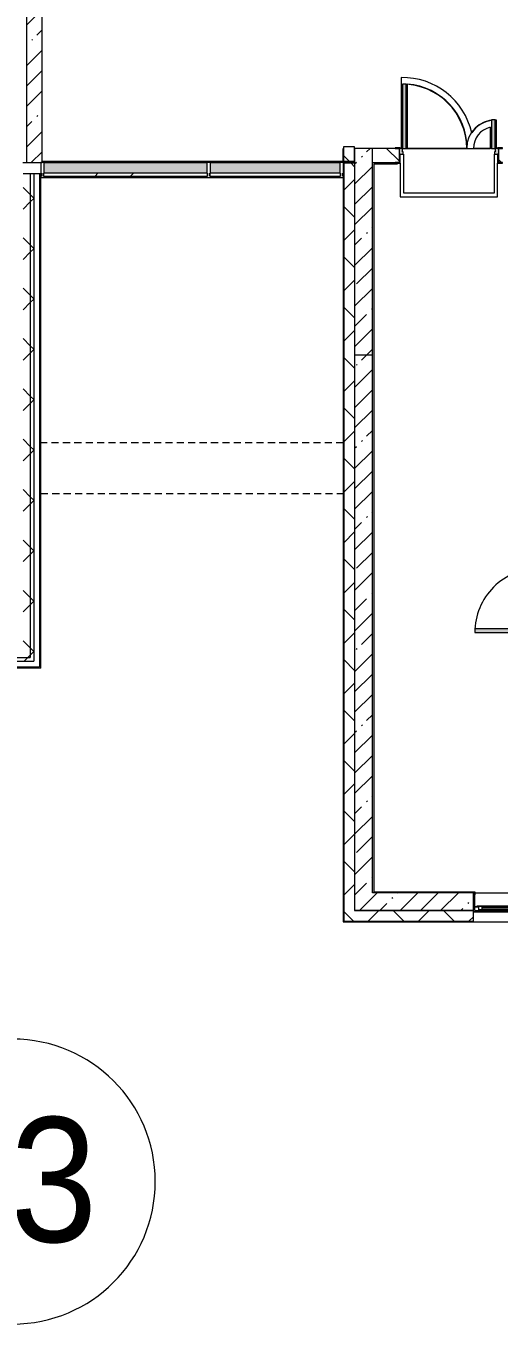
# Model space of a CAD drawing. Header units: millimetres. Extents: x -5368 to 196898, y -8553 to 29000.
# Drawn here: x 146768 to 153415, y -5906 to 12319 of the extents above; entities that cross this region are included whole.
import ezdxf

# ---------------------------------------------------------------- set-up
doc = ezdxf.new("R2010")
doc.units = ezdxf.units.MM
doc.linetypes.add('200_ШТРИХ__ш1_п0_6_', pattern=[160, 100, -60])
for name, color, linetype, lineweight in [('A-DETL-MBND-1', 7, '200_ШТРИХ__ш1_п0_6_', 9), ('A-GLAZ-2', 7, 'Continuous', 5), ('A-GLAZ-CURT-2', 7, 'Continuous', 5), ('A-GLAZ-CWMG-2', 7, 'Continuous', 5), ('A-WALL', 7, 'Continuous', 9), ('A-WALL-2', 7, 'Continuous', 5), ('I-WALL-4', 7, 'Continuous', 5), ('Оси', 7, 'Continuous', 9), ('Оси-1', 7, 'Continuous', 20)]:
    doc.layers.add(name, color=color, linetype=linetype, lineweight=lineweight)
for name, color, linetype, lineweight, true_color in [('A-DOOR-2', 7, 'Continuous', 5, 0xaaaaaa), ('A-DOOR-3', 7, 'Continuous', 5, 0xe2e2e2), ('A-DOOR-FRAM-2', 7, 'Continuous', 5, 0xe2e2e2), ('A-DOOR-FRAM-3', 7, 'Continuous', 5, 0xaaaaaa), ('A-FLOR-3', 7, 'Continuous', 5, 0xaaaaaa), ('A-GLAZ-CWMG-3', 7, 'Continuous', 5, 0x383e42)]:
    doc.layers.add(name, color=color, linetype=linetype, lineweight=lineweight, true_color=true_color)
doc.styles.add('Arial_1', font='arial.ttf', dxfattribs={"width": 0.9, "height": 1750})
pattern_1 = [(45, (62025.03, 0), (-285.1231, 285.1231), []), (45, (62310.15, 0), (-285.1231, 285.1231), [504.031, -100.806, 16.764, -84.042])]
pattern_2 = [(45, (62025.03, 0), (-353.5534, 353.5534), []), (135, (62025.03, 0), (-353.5534, -353.5534), [])]
pattern_3 = [(135, (62025.03, 0), (-353.5534, -353.5534), [])]

# ---------------------------------------------------------------- blocks, each defined once
blk = doc.blocks.new('110_Дверь_СКБ_2Ст - Д-5_п_ Из игровой в коридор-32215844-3_3_1_птичка')
at = {"layer": 'A-DOOR-3'}
for points in [[(-638, 40), (-588, 40), (-588, 940), (-638, 940)], [(612, 440), (612, 40), (662, 40), (662, 440)]]:
    blk.add_hatch(color=256, dxfattribs=at).paths.add_polyline_path(points)
h = blk.add_hatch(color=256, dxfattribs=at)
h.paths.add_polyline_path([(-688, 40), (-688, -40), (-628, -40), (-628, -10), (-638, -10), (-638, 40)])
h.paths.add_polyline_path([(652, -40), (712, -40), (712, 40), (662, 40), (662, -10), (652, -10)])
at = {"layer": 'A-DOOR-FRAM-2'}
for points in [[(-743, 40), (-672, 40), (-672, 48), (-743, 48)], [(698, 40), (768, 40), (768, 48), (698, 48)], [(-743, -48), (-672, -48), (-672, -40), (-743, -40)], [(698, -48), (768, -48), (768, -40), (698, -40)]]:
    blk.add_hatch(color=256, dxfattribs=at).paths.add_polyline_path(points)
at = {"layer": 'A-DOOR-2'}
for p, q in [((-638, 940), (-638, 40)), ((-588, 940), (-638, 940)), ((-588, 40), (-588, 940)), ((662, 440), (612, 440)), ((612, 440), (612, 40)), ((662, 40), (662, 440)), ((-638, 40), (-588, 40)), ((612, 40), (662, 40))]:
    blk.add_line(p, q, dxfattribs=at)
for centre, radius, start, end in [((-638, 40), 900, 0, 90), ((662, 40), 400, 90, 180)]:
    blk.add_arc(centre, radius, start, end, dxfattribs=at)
at = {"layer": 'A-DOOR-FRAM-3'}
for p, q in [((-672, 48), (-743, 48)), ((-743, 48), (-743, 40)), ((-743, 40), (-672, 40)), ((-638, 40), (-688, 40)), ((-688, 40), (-688, -40)), ((-672, 40), (-672, 48)), ((-638, -10), (-638, 40)), ((662, 40), (662, -10)), ((712, 40), (662, 40)), ((768, 48), (698, 48)), ((698, 48), (698, 40)), ((698, 40), (768, 40)), ((712, -40), (712, 40)), ((768, 40), (768, 48)), ((-672, -40), (-743, -40)), ((-743, -40), (-743, -48)), ((-743, -48), (-672, -48)), ((-688, -40), (-628, -40)), ((-672, -39), (-688, -39)), ((-688, -39), (-688, -40)), ((-688, -40), (-672, -40)), ((-672, -40), (-672, -39)), ((-672, -48), (-672, -40)), ((-628, -10), (-638, -10)), ((-628, -40), (-628, -10)), ((662, -10), (652, -10)), ((652, -10), (652, -40)), ((652, -40), (712, -40)), ((712, -39), (698, -39)), ((698, -39), (698, -40)), ((698, -40), (712, -40)), ((768, -40), (698, -40)), ((698, -40), (698, -48)), ((698, -48), (768, -48)), ((712, -40), (712, -39)), ((768, -48), (768, -40))]:
    blk.add_line(p, q, dxfattribs=at)
blk = doc.blocks.new('110_Дверь_СКБ_2Ст - Д-2а_п_ Из коридора на лестницу-32215207-3_3_1_птичка')
at = {"layer": 'A-DOOR-3'}
for points in [[(-587.5, 100), (-587.5, 1000), (-637.5, 1000), (-637.5, 100)], [(662.5, 100), (662.5, 500), (612.5, 500), (612.5, 100)], [(712.5, -100), (712.5, 20), (697.5, 20), (697.5, -100)]]:
    blk.add_hatch(color=256, dxfattribs=at).paths.add_polyline_path(points)
h = blk.add_hatch(color=256, dxfattribs=at)
h.paths.add_polyline_path([(652.5, 20), (712.5, 20), (712.5, 100), (662.5, 100), (662.5, 50), (652.5, 50)])
h.paths.add_polyline_path([(-687.5, 20), (-627.5, 20), (-627.5, 50), (-637.5, 50), (-637.5, 100), (-687.5, 100)])
at = {"layer": 'A-DOOR-FRAM-2'}
for points in [[(-672.5, 100), (-672.5, 108), (-742.5, 108), (-742.5, 100)], [(-672.5, -100), (-672.5, 20), (-687.5, 20), (-687.5, -100)], [(767.5, 100), (767.5, 108), (697.5, 108), (697.5, 100)], [(-672.5, -108), (-672.5, -100), (-742.5, -100), (-742.5, -108)], [(767.5, -108), (767.5, -100), (697.5, -100), (697.5, -108)]]:
    blk.add_hatch(color=256, dxfattribs=at).paths.add_polyline_path(points)
at = {"layer": 'A-DOOR-2'}
for p, q in [((-637.5, 1000), (-637.5, 100)), ((-587.5, 1000), (-637.5, 1000)), ((-587.5, 100), (-587.5, 1000)), ((662.5, 500), (612.5, 500)), ((612.5, 500), (612.5, 100)), ((662.5, 100), (662.5, 500)), ((-637.5, 100), (-587.5, 100)), ((612.5, 100), (662.5, 100))]:
    blk.add_line(p, q, dxfattribs=at)
for centre, radius, start, end in [((-637.5, 100), 900, 0, 90), ((662.5, 100), 400, 90, 180)]:
    blk.add_arc(centre, radius, start, end, dxfattribs=at)
at = {"layer": 'A-DOOR-FRAM-3'}
for p, q in [((-672.5, 108), (-742.5, 108)), ((-742.5, 108), (-742.5, 100)), ((-742.5, 100), (-672.5, 100)), ((-637.5, 100), (-687.5, 100)), ((-687.5, 100), (-687.5, 20)), ((-687.5, 20), (-627.5, 20)), ((-672.5, 20), (-687.5, 20)), ((-687.5, 20), (-687.5, -100)), ((-672.5, 100), (-672.5, 108)), ((-672.5, -100), (-672.5, 20)), ((-637.5, 50), (-637.5, 100)), ((-627.5, 50), (-637.5, 50)), ((-627.5, 20), (-627.5, 50)), ((662.5, 50), (652.5, 50)), ((652.5, 50), (652.5, 20)), ((652.5, 20), (712.5, 20)), ((662.5, 100), (662.5, 50)), ((712.5, 100), (662.5, 100)), ((767.5, 108), (697.5, 108)), ((697.5, 108), (697.5, 100)), ((697.5, 100), (767.5, 100)), ((712.5, 20), (697.5, 20)), ((697.5, 20), (697.5, -100)), ((712.5, 20), (712.5, 100)), ((712.5, -100), (712.5, 20)), ((767.5, 100), (767.5, 108)), ((-672.5, -100), (-742.5, -100)), ((-742.5, -100), (-742.5, -108)), ((-742.5, -108), (-672.5, -108)), ((-687.5, -100), (-672.5, -100)), ((-672.5, -108), (-672.5, -100)), ((697.5, -100), (712.5, -100)), ((767.5, -100), (697.5, -100)), ((697.5, -100), (697.5, -108)), ((697.5, -108), (767.5, -108)), ((767.5, -108), (767.5, -100))]:
    blk.add_line(p, q, dxfattribs=at)
blk = doc.blocks.new('120_Окно_СКБ_1Ст - 120_Окно_СКБ_1Ст 900х2500_h_ с форточкой-V116-3_3_1_птичка')
at = {"layer": 'A-GLAZ-2'}
for p, q in [((-450, -127), (-450, -57)), ((-450, -57), (-380, -57)), ((450, -57), (-450, -57)), ((-380, -127), (-450, -127)), ((-450, -127), (-400, -127)), ((-380, -127), (-400, -127)), ((-400, -127), (-400, -137)), ((-400, -137), (400, -137)), ((400, -137), (-400, -137)), ((-380, -57), (-380, -127)), ((380, -87), (-380, -87)), ((-380, -87), (-380, -127)), ((-330, -137), (-330, -87)), ((-330, -107), (330, -107)), ((330, -117), (-330, -117)), ((330, -137), (330, -87)), ((380, -127), (380, -57)), ((380, -57), (450, -57)), ((380, -127), (380, -87)), ((450, -127), (380, -127)), ((400, -127), (380, -127)), ((400, -127), (450, -127)), ((400, -137), (400, -127)), ((450, -57), (450, -127))]:
    blk.add_line(p, q, dxfattribs=at)
blk = doc.blocks.new('Системная панель - Стекло - 40мм-33184352-3_3_1_птичка')
at = {"layer": 'A-GLAZ-CURT-2'}
h = blk.add_hatch(dxfattribs=at)
h.set_pattern_fill('FP_134', color=256, style=0, pattern_type=2)
h.set_pattern_definition([(45, (-86642.5, -9710), (-1414.214, 1414.214), [1000, -3000]), (45, (-87642.5, -10210), (-1414.214, 1414.214), [3000, -1000]), (45, (-85642.5, -10710), (-1414.214, 1414.214), [1000, -3000])])
h.paths.add_polyline_path([(1153, 0), (1153, 40), (-1153, 40), (-1153, 0), (601, 0)])
for p, q in [((1153, 40), (-1153, 40)), ((-1153, 40), (-1153, 0)), ((-1153, 0), (1153, 0)), ((1153, 0), (1153, 40))]:
    blk.add_line(p, q, dxfattribs=at)
blk = doc.blocks.new('Системная панель - Стекло - 40мм-33184353-3_3_1_птичка')
at = {"layer": 'A-GLAZ-CURT-2'}
h = blk.add_hatch(dxfattribs=at)
h.set_pattern_fill('FP_135', color=256, style=0, pattern_type=2)
h.set_pattern_definition([(45, (-88744.2, -9710), (-1414.214, 1414.214), [1000, -3000]), (45, (-89744.2, -10210), (-1414.214, 1414.214), [3000, -1000]), (45, (-87744.2, -10710), (-1414.214, 1414.214), [1000, -3000])])
h.paths.add_polyline_path([(919, 0), (919, 40), (-919, 40), (-919, 0), (619, 0)])
for p, q in [((919, 40), (-919, 40)), ((-919, 40), (-919, 0)), ((-919, 0), (919, 0)), ((919, 0), (919, 40))]:
    blk.add_line(p, q, dxfattribs=at)
blk = doc.blocks.new('Прямоугольный импост - Импост структурный с накладкой - 190мм-33184356-3_3_1_птичка')
at = {"layer": 'A-GLAZ-CWMG-2'}
for p, q in [((-50, 0), (-50, 17)), ((-50, 17), (0, 17)), ((-40, 0), (-50, 0)), ((-40, -40), (-40, 0)), ((0, 0), (-10, 0)), ((-10, 0), (-10, -40)), ((0, 17), (0, 0)), ((-50, -190), (-50, -40)), ((-50, -40), (-40, -40)), ((-10, -40), (0, -40)), ((0, -40), (0, -190)), ((0, -190), (-50, -190))]:
    blk.add_line(p, q, dxfattribs=at)
blk = doc.blocks.new('Прямоугольный импост - Импост структурный с накладкой - 190мм-33184358-3_3_1_птичка')
at = {"layer": 'A-GLAZ-CWMG-2'}
for p, q in [((0, 17), (-50, 17)), ((-50, 17), (-50, 0)), ((-50, 0), (-40, 0)), ((-40, 0), (-40, -40)), ((-10, -40), (-10, 0)), ((-10, 0), (0, 0)), ((0, 0), (0, 17)), ((-40, -40), (-50, -40)), ((-50, -40), (-50, -190)), ((0, -40), (-10, -40)), ((0, -190), (0, -40)), ((-50, -190), (0, -190))]:
    blk.add_line(p, q, dxfattribs=at)
blk = doc.blocks.new('Прямоугольный импост - Импост структурный с накладкой - 190мм-33184349-3_3_1_птичка')
at = {"layer": 'A-GLAZ-CWMG-2'}
for p, q in [((-25, 0), (-25, 17)), ((-25, 17), (25, 17)), ((-15, 0), (-25, 0)), ((-15, -40), (-15, 0)), ((25, 0), (15, 0)), ((15, 0), (15, -40)), ((25, 17), (25, 0)), ((-25, -190), (-25, -40)), ((-25, -40), (-15, -40)), ((15, -40), (25, -40)), ((25, -40), (25, -190)), ((25, -190), (-25, -190))]:
    blk.add_line(p, q, dxfattribs=at)
blk = doc.blocks.new('Прямоугольный импост - Импост структурный с накладкой - 190мм-23186050-3_3_1_птичка')
at = {"layer": 'A-GLAZ-CWMG-3'}
for points in [[(85000, 10250), (87285, 10250), (87285, 10400), (85000, 10400), (85000, 10382)], [(85000, 10193), (87285, 10193), (87285, 10210), (85000, 10210)]]:
    blk.add_hatch(color=256, dxfattribs=at).paths.add_polyline_path(points)
at = {"layer": 'A-GLAZ-CWMG-2'}
for p, q in [((85000, 10400), (87285, 10400)), ((85000, 10193), (87285, 10193))]:
    blk.add_line(p, q, dxfattribs=at)
blk = doc.blocks.new('Прямоугольный импост - Импост структурный с накладкой - 190мм-23186051-3_3_1_птичка')
at = {"layer": 'A-GLAZ-CWMG-3'}
for points in [[(88000, 10250), (88000, 10400), (87335, 10400), (87335, 10250)], [(87335, 10193), (88000, 10193), (88000, 10210), (87335, 10210)]]:
    blk.add_hatch(color=256, dxfattribs=at).paths.add_polyline_path(points)
at = {"layer": 'A-GLAZ-CWMG-2'}
for p, q in [((87335, 10400), (88000, 10400)), ((87335, 10193), (88000, 10193))]:
    blk.add_line(p, q, dxfattribs=at)
blk = doc.blocks.new('Прямоугольный импост - Импост структурный с накладкой - 190мм-23186052-3_3_1_птичка')
at = {"layer": 'A-GLAZ-CWMG-3'}
for points in [[(88000, 10250), (89154, 10250), (89154, 10400), (88000, 10400), (88000, 10382)], [(88863, 10193), (89154, 10193), (89154, 10210), (88000, 10210), (88000, 10193)]]:
    blk.add_hatch(color=256, dxfattribs=at).paths.add_polyline_path(points)
at = {"layer": 'A-GLAZ-CWMG-2'}
for p, q in [((88000, 10400), (89154, 10400)), ((88000, 10193), (89154, 10193))]:
    blk.add_line(p, q, dxfattribs=at)
blk = doc.blocks.new('парапет9 - парапет-22867712-3_3_1_птичка')
at = {"layer": 'A-DETL-MBND-1'}
for p, q in [((89202, 7964), (84952, 7964)), ((84952, 7255), (89202, 7255))]:
    blk.add_line(p, q, dxfattribs=at)
blk = doc.blocks.new('Ось сетки - D8-29747960-3_3_1_птичка')
at = {"layer": 'Оси-1'}
for start, end in [(360, 180), (180, 360)]:
    blk.add_arc((0, 0), 4, start, end, dxfattribs=at)

msp = doc.modelspace()

# ---------------------------------------------------------------- hatches: boundary and pattern name
at = {"layer": 'A-WALL-2'}
h = msp.add_hatch(dxfattribs=at)
h.set_pattern_fill('FP_75', color=256, style=0, pattern_type=2)
h.set_pattern_definition(pattern_2)
h.paths.add_polyline_path([(151235, -100), (151385, -100), (151385, 10392), (151235, 10392), (151235, 914.4)])
h = msp.add_hatch(dxfattribs=at)
h.set_pattern_fill('FP_75', color=256, style=0, pattern_type=2)
h.set_pattern_definition(pattern_2)
h.paths.add_polyline_path([(146826.6, 3450), (146826.6, 10242), (146726.6, 10242), (146726.6, 3450)])
h = msp.add_hatch(dxfattribs=at)
h.set_pattern_fill('FP_75', color=256, style=0, pattern_type=2)
h.set_pattern_definition(pattern_2)
h.paths.add_polyline_path([(146876.6, 3400), (146876.6, 10242), (146826.6, 10242), (146826.6, 3400)])
h = msp.add_hatch(dxfattribs=at)
h.set_pattern_fill('FP_75', color=256, style=0, pattern_type=2)
h.set_pattern_definition(pattern_2)
h.paths.add_polyline_path([(144325, 3400), (145225, 3400), (145225, 3450), (144325, 3450)])
h.paths.add_polyline_path([(146826.6, 3400), (146826.6, 3450), (146125, 3450), (146125, 3400), (146726.6, 3400)])
h.paths.add_polyline_path([(139105, 3400), (139105, 3450), (137725, 3450), (137725, 3400), (138171.6, 3400)])
h.paths.add_polyline_path([(142105, 3400), (143425, 3400), (143425, 3450), (142105, 3450)])
h = msp.add_hatch(dxfattribs=at)
h.set_pattern_fill('FP_75', color=256, style=0, pattern_type=2)
h.set_pattern_definition(pattern_2)
h.paths.add_polyline_path([(186918.6, -250), (187105, -250), (187105, -100), (185755, -100), (185755, -250)])
h.paths.add_polyline_path([(182679.7, -250), (183455, -250), (183455, -100), (182255, -100), (182255, -250)])
h.paths.add_polyline_path([(170955, -250), (171855, -250), (171855, -100), (170955, -100)])
h.paths.add_polyline_path([(169155, -250), (170055, -250), (170055, -100), (169155, -100)])
h.paths.add_polyline_path([(172755, -250), (173655, -250), (173655, -100), (172755, -100)])
h.paths.add_polyline_path([(181355, -250), (181355, -100), (179955, -100), (179955, -250), (181090.2, -250)])
h.paths.add_polyline_path([(174555, -250), (175705, -250), (175705, -100), (174555, -100)])
h.paths.add_polyline_path([(178440.9, -250), (179055, -250), (179055, -100), (178005, -100), (178005, -250)])
h.paths.add_polyline_path([(161955, -250), (161955, -100), (161055, -100), (161055, -250), (161485.4, -250)])
h.paths.add_polyline_path([(156805, -250), (156805, -100), (155655, -100), (155655, -250), (156555, -250)])
h.paths.add_polyline_path([(168255, -250), (168255, -100), (167205, -100), (167205, -250), (167843.7, -250)])
h.paths.add_polyline_path([(159105, -250), (160155, -250), (160155, -100), (159105, -100)])
h.paths.add_polyline_path([(164905, -250), (164905, -100), (162855, -100), (162855, -250), (164664.5, -250)])
h.paths.add_polyline_path([(153955, -250), (154755, -250), (154755, -100), (153955, -100)])
h.paths.add_polyline_path([(151235, -250), (153055, -250), (153055, -100), (151235, -100)])
at = {"layer": 'I-WALL-4'}
h = msp.add_hatch(dxfattribs=at)
h.set_pattern_fill('FP_71', color=256, style=0, pattern_type=2)
h.set_pattern_definition(pattern_1)
h.paths.add_polyline_path([(146995, 10400), (146995, 19100), (146775, 19100), (146775, 10400)])
h = msp.add_hatch(dxfattribs=at)
h.set_pattern_fill('FP_74', color=256, style=0, pattern_type=2)
h.set_pattern_definition(pattern_3)
h.paths.add_polyline_path([(151385, 10420), (151385, 10620), (151228.5, 10620), (151228.5, 10420)])
h = msp.add_hatch(dxfattribs=at)
h.set_pattern_fill('FP_71', color=256, style=0, pattern_type=2)
h.set_pattern_definition(pattern_1)
h.paths.add_polyline_path([(151635, 7700), (151635, 10600), (151385, 10600), (151385, 7700)])
h = msp.add_hatch(dxfattribs=at)
h.set_pattern_fill('FP_74', color=256, style=0, pattern_type=2)
h.set_pattern_definition(pattern_3)
h.paths.add_polyline_path([(167843.7, 10400), (169155, 10400), (169155, 10600), (167120, 10600), (167120, 10400), (167150, 10400)])
h.paths.add_polyline_path([(165670, 10400), (165670, 10600), (163635, 10600), (163635, 10400), (165640, 10400)])
h.paths.add_polyline_path([(153410, 10400), (154535, 10400), (154535, 10600), (153410, 10600), (153410, 10520)])
h.paths.add_polyline_path([(151947.9, 10400), (152010, 10400), (152010, 10600), (151635, 10600), (151635, 10400)])
h.paths.add_polyline_path([(155515, 10400), (156235, 10400), (156235, 10600), (155485, 10600), (155485, 10400)])
h = msp.add_hatch(dxfattribs=at)
h.set_pattern_fill('FP_71', color=256, style=0, pattern_type=2)
h.set_pattern_definition(pattern_1)
h.paths.add_polyline_path([(151635, 100), (151635, 7700), (151385, 7700), (151385, 100)])
h = msp.add_hatch(dxfattribs=at)
h.set_pattern_fill('FP_71', color=256, style=0, pattern_type=2)
h.set_pattern_definition(pattern_1)
h.paths.add_polyline_path([(153007.7, -100), (153055, -100), (153055, 150), (151635, 150), (151635, 100), (151385, 100), (151385, -100)])

# ---------------------------------------------------------------- linework, layer by layer
at = {"layer": 'A-DETL-MBND-1'}
for p, q in [((146725, 10400), (146775, 10400)), ((151227, 10400), (151227, 10510)), ((146975, 10242), (146975, 10250))]:
    msp.add_line(p, q, dxfattribs=at)
at = {"layer": 'A-FLOR-3'}
for p, q in [((152040, 11594.8), (152040, 10600)), ((152130, 10600), (152130, 11502.3)), ((153381.2, 10600), (153381.2, 10994.4)), ((153291.2, 10897.1), (153291.2, 10600)), ((151224, 10420), (151224, 10600)), ((152110, 10600), (152130, 10600)), ((152130, 10600), (152965, 10600)), ((152965, 10600), (152130, 10600)), ((152965, 10600), (153055, 10600)), ((153055, 10600), (153291.2, 10600)), ((153310, 10600), (153055, 10600)), ((146995, 10420), (151224, 10420)), ((151985, 10392), (151985, 10380)), ((152025, 10392), (152025, 9920)), ((152075, 9970), (152075, 10520)), ((153345, 10520), (153345, 9970)), ((153395, 9920), (153395, 10392)), ((151985, 10380), (151655, 10380)), ((151655, 10380), (151655, 160)), ((152025, 9920), (153395, 9920)), ((153345, 9970), (152075, 9970)), ((151655, 160), (153075, 160)), ((153075, 160), (153075, 120))]:
    msp.add_line(p, q, dxfattribs=at)
for centre, radius, start, end in [((152060, 10600), 995, 12.67054, 91.1511), ((152060, 10600), 905, 0, 85.56313), ((153360, 10600), 395, 97.27853, 146.45952), ((153360, 10600), 395, 86.92799, 90.00404), ((153360, 10600), 305, 103.0427, 180)]:
    msp.add_arc(centre, radius, start, end, dxfattribs=at)
at = {"layer": 'A-WALL'}
for p, q in [((151635, 10400), (151635, 10600)), ((151232, 10395), (151232, -253)), ((151385, 10395), (151232, 10395)), ((151235, 10392), (151235, -250)), ((151385, 10392), (151235, 10392)), ((146826.6, 10242), (146826.6, 3450)), ((146876.6, 10242), (146876.6, 3400)), ((146956.6, 10242), (146956.6, 3320)), ((146125, 3450), (146826.6, 3450)), ((146125, 3400), (146876.6, 3400)), ((146125, 3320), (146956.6, 3320)), ((151232, -253), (153055, -253)), ((151235, -250), (153055, -250))]:
    msp.add_line(p, q, dxfattribs=at)
at = {"layer": 'A-WALL-2'}
for p, q in [((151385, 10400), (151227, 10400)), ((151227, 10400), (151227, -258)), ((146976.6, 10242), (146726.6, 10242)), ((146976.6, 3300), (146976.6, 10242)), ((146976.6, 3300), (137883, 3300)), ((153055, 100), (153075.5, 100)), ((153055, -100), (151385, -100)), ((153055, -258), (153055, -100)), ((153075.5, -100), (153075.5, -100)), ((153075.5, -100), (153955, -100)), ((151227, -258), (154755, -258))]:
    msp.add_line(p, q, dxfattribs=at)
at = {"layer": 'I-WALL-4'}
for p, q in [((146775, 19100), (146775, 10400)), ((146995, 10400), (146995, 13400)), ((151385, 10620), (151228.5, 10620)), ((151228.5, 10620), (151228.5, 10420)), ((151385, 10420), (151385, 10620)), ((151955, 10600), (151385, 10600)), ((151385, 10600), (151385, 10400)), ((146775, 10400), (146995, 10400)), ((151228.5, 10420), (151385, 10420)), ((151385, 10400), (151385, -100)), ((151635, 10400), (151955, 10400)), ((151635, 150), (151635, 10400)), ((151385, 7700), (151635, 7700)), ((153055, 150), (151635, 150)), ((153055, -100), (153055, 150)), ((153075.5, 150), (153975, 150)), ((153075.5, -100), (153075.5, 150)), ((151385, -100), (153055, -100))]:
    msp.add_line(p, q, dxfattribs=at)

# ---------------------------------------------------------------- block references
at = {"layer": 'A-DETL-MBND-1'}
msp.add_blockref('парапет9 - парапет-22867712-3_3_1_птичка', (62025, -1500), dxfattribs=at)
at = {"layer": 'A-DOOR-2'}
msp.add_blockref('110_Дверь_СКБ_2Ст - Д-2а_п_ Из коридора на лестницу-32215207-3_3_1_птичка', (152697.5, 10500), dxfattribs=at)
at = {"layer": 'A-DOOR-2', "rotation": 89.99999999999991}
msp.add_blockref('110_Дверь_СКБ_2Ст - Д-5_п_ Из игровой в коридор-32215844-3_3_1_птичка', (154015, 4442.5), dxfattribs=at)
at = {"layer": 'A-GLAZ-2', "rotation": 180}
msp.add_blockref('120_Окно_СКБ_1Ст - 120_Окно_СКБ_1Ст 900х2500_h_ с форточкой-V116-3_3_1_птичка', (153505, -175), dxfattribs=at)
at = {"layer": 'A-GLAZ-CURT-2'}
for name, p in [('Системная панель - Стекло - 40мм-33184352-3_3_1_птичка', (148167.5, 10210)), ('Системная панель - Стекло - 40мм-33184353-3_3_1_птичка', (150269.3, 10210))]:
    msp.add_blockref(name, p, dxfattribs=at)
at = {"layer": 'A-GLAZ-CWMG-2', "rotation": 180}
msp.add_blockref('Прямоугольный импост - Импост структурный с накладкой - 190мм-33184358-3_3_1_птичка', (146975, 10210), dxfattribs=at)
at = {"layer": 'A-GLAZ-CWMG-2'}
for name in ['Прямоугольный импост - Импост структурный с накладкой - 190мм-23186050-3_3_1_птичка', 'Прямоугольный импост - Импост структурный с накладкой - 190мм-23186051-3_3_1_птичка', 'Прямоугольный импост - Импост структурный с накладкой - 190мм-23186052-3_3_1_птичка']:
    msp.add_blockref(name, (62025, 0), dxfattribs=at)
at = {"layer": 'A-GLAZ-CWMG-2', "extrusion": (0, 0, -1), "rotation": 180}
for name, p in [('Прямоугольный импост - Импост структурный с накладкой - 190мм-33184349-3_3_1_птичка', (-149335, 10210)), ('Прямоугольный импост - Импост структурный с накладкой - 190мм-33184356-3_3_1_птичка', (-151228.5, 10210))]:
    msp.add_blockref(name, p, dxfattribs=at)
at = {"layer": 'Оси-1', "xscale": 499.9999999999995, "yscale": 499.9999999999995, "zscale": 499.9999999999995}
msp.add_blockref('Ось сетки - D8-29747960-3_3_1_птичка', (146585, -3906.3), dxfattribs=at)

# ---------------------------------------------------------------- texts
at = {"layer": 'Оси', "insert": (145321.9, -3003), "char_height": 1750, "width": 3030.379, "attachment_point": 1, "style": 'Arial_1'}
msp.add_mtext('23', dxfattribs=at)

doc.saveas('drawing.dxf')
